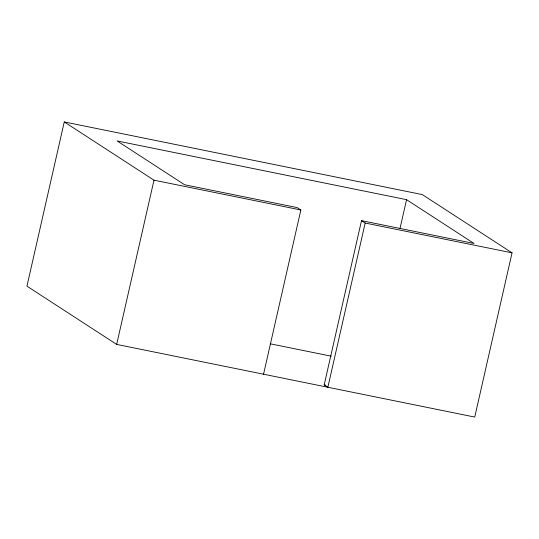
<?xml version="1.0" encoding="UTF-8"?>
<svg xmlns="http://www.w3.org/2000/svg" width="539" height="539" viewBox="0 0 539 539"><rect width="100%" height="100%" fill="white"/><g stroke="black" fill="none" stroke-linecap="round" stroke-linejoin="round"><path stroke-width="0.81" d="M64.262 121.935L26.95 286.162L116.673 344.408L474.738 417.065L512.05 252.838L422.327 194.592L64.262 121.935L153.986 180.181L300.856 209.981L263.544 374.214M116.673 344.408L153.986 180.181M361.501 220.646L365.179 223.038L327.867 387.265L324.188 384.873L361.501 220.646L474.064 243.487L406.554 199.666L117.104 140.928L184.607 184.749L297.178 207.596L300.856 209.981M400.026 228.401L406.554 199.666M365.179 223.038L512.05 252.838M270.282 343.808L331.31 356.191M324.188 384.873L325.832 385.21"/></g></svg>
